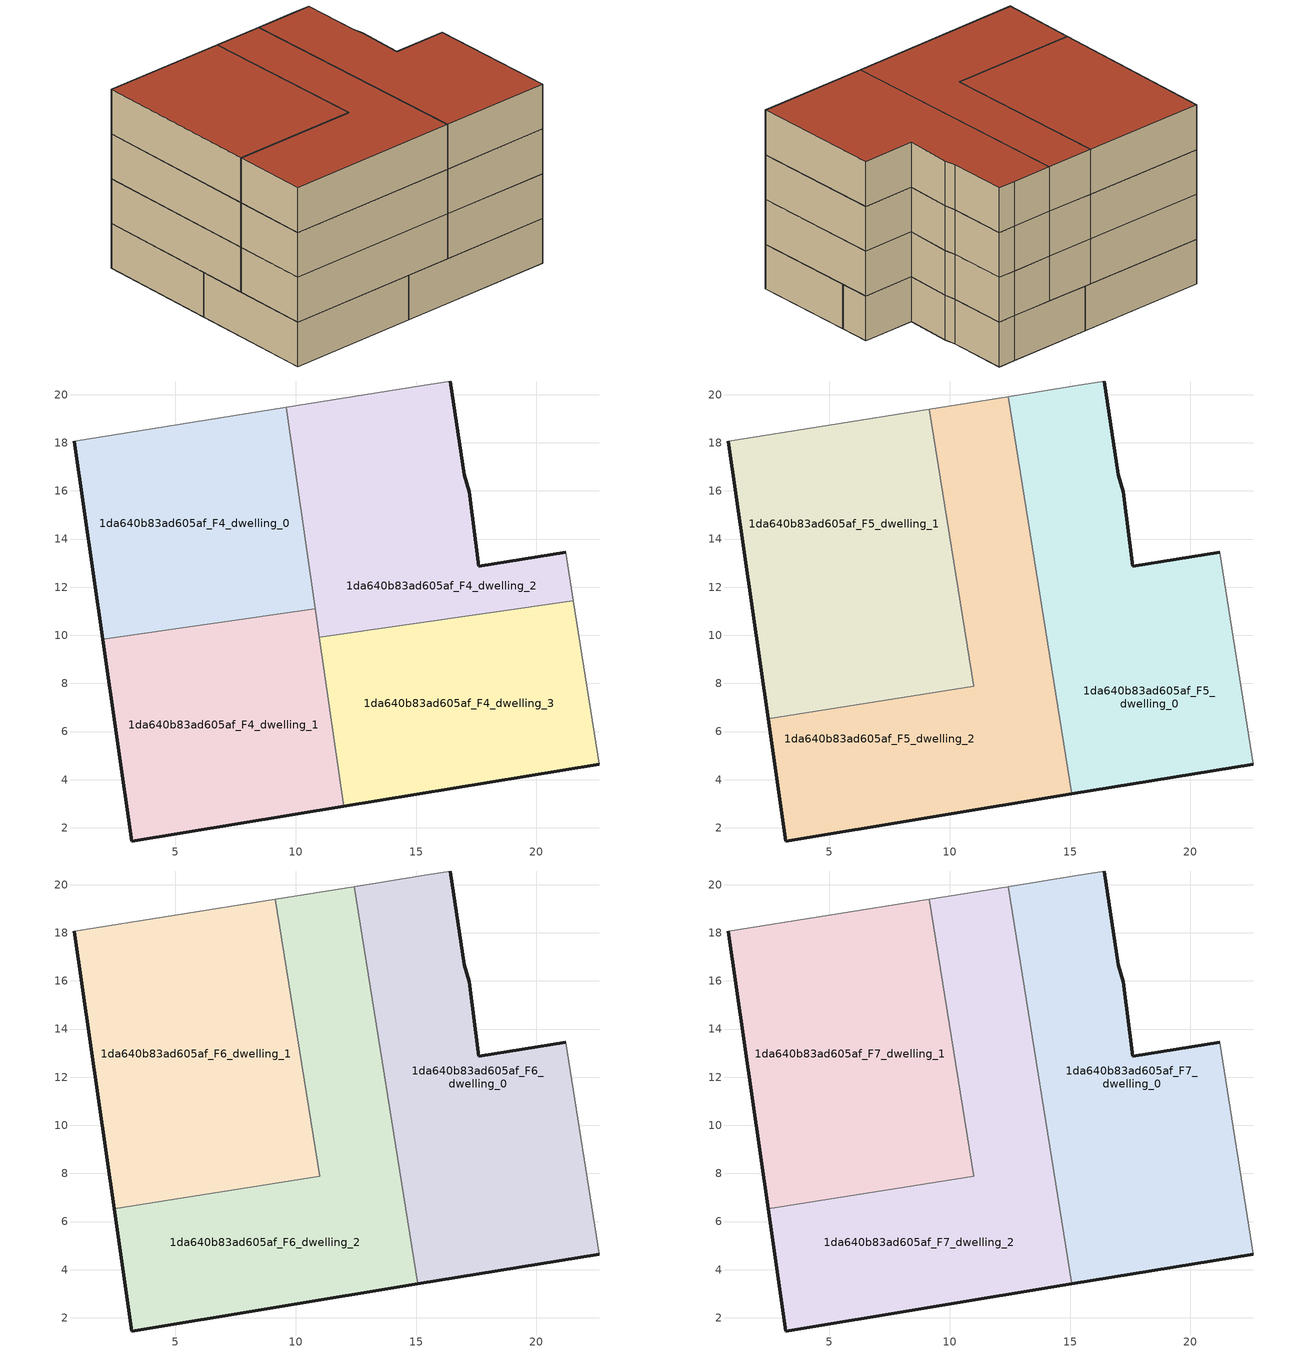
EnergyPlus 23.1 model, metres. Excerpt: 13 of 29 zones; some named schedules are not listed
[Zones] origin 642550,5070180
1da640b83ad605af_F4_dwelling_0
 floor to 1da640b83ad605af_F3_dwelling_0 (EU_floor_Construction): 10.81,11.11 9.61,19.47 0.8,18.07 1.98,9.84 z12
 wall outside (EU_wall_Construction): 1.98,9.84 0.8,18.07 z12:15
 wall adiabatic (EU_wall_Construction): 0.8,18.07 9.61,19.47 z12:15
 wall to 1da640b83ad605af_F4_dwelling_1 (EU_wall_Construction): 10.81,11.11 1.98,9.84 z12:15
 wall to 1da640b83ad605af_F4_dwelling_2 (EU_wall_Construction): 9.61,19.47 10.81,11.11 z12:15
1da640b83ad605af_F4_dwelling_1
 floor to 1da640b83ad605af_F3_dwelling_1 (EU_floor_Construction): 11.99,2.91 10.81,11.11 1.98,9.84 3.19,1.46 z12
 wall outside (EU_wall_Construction): 11.99,2.91 3.19,1.46 1.98,9.84 z12:15
 wall to 1da640b83ad605af_F4_dwelling_3 (EU_wall_Construction): 10.98,9.93 11.99,2.91 z12:15
 wall to 1da640b83ad605af_F4_dwelling_2 (EU_wall_Construction): 10.81,11.11 10.98,9.93 z12:15
1da640b83ad605af_F4_dwelling_2
 floor to 1da640b83ad605af_F3_dwelling_2 (EU_floor_Construction): 21.53,11.44 21.21,13.46 17.61,12.86 17.21,15.96 17.01,16.66 16.41,20.57 15.21,20.37 9.61,19.47 10.98,9.93 z12
 wall outside (EU_wall_Construction): 16.41,20.57 17.01,16.66 17.21,15.96 17.61,12.86 21.21,13.46 z12:15
 wall adiabatic (EU_wall_Construction): 21.21,13.46 21.53,11.44 / 9.61,19.47 15.21,20.37 16.41,20.57 z12:15
 wall to 1da640b83ad605af_F4_dwelling_3 (EU_wall_Construction): 21.53,11.44 10.98,9.93 z12:15
1da640b83ad605af_F4_dwelling_3
 floor to 1da640b83ad605af_F3_dwelling_3 (EU_floor_Construction): 22.61,4.65 21.53,11.44 10.98,9.93 11.99,2.91 z12
 wall outside (EU_wall_Construction): 22.61,4.65 11.99,2.91 z12:15
 wall adiabatic (EU_wall_Construction): 21.53,11.44 22.61,4.65 z12:15
1da640b83ad605af_F5_dwelling_0
 floor to 1da640b83ad605af_F4_dwelling_2 (EU_floor_Construction): 21.53,11.44 21.21,13.46 17.61,12.86 17.21,15.96 17.01,16.66 16.41,20.57 15.21,20.37 12.42,19.92 13.95,10.35 z15
 floor to 1da640b83ad605af_F4_dwelling_3 (EU_floor_Construction): 22.61,4.65 21.53,11.44 13.95,10.35 15.06,3.41 z15
 wall outside (EU_wall_Construction): 16.41,20.57 17.01,16.66 17.21,15.96 17.61,12.86 21.21,13.46 / 22.61,4.65 15.06,3.41 z15:18
 wall adiabatic (EU_wall_Construction): 21.21,13.46 22.61,4.65 / 12.42,19.92 15.21,20.37 16.41,20.57 z15:18
 wall to 1da640b83ad605af_F5_dwelling_2 (EU_wall_Construction): 15.06,3.41 12.42,19.92 z15:18
1da640b83ad605af_F5_dwelling_1
 floor to 1da640b83ad605af_F4_dwelling_0 (EU_floor_Construction): 10.49,11.06 9.15,19.4 0.8,18.07 1.98,9.84 z15
 floor to 1da640b83ad605af_F4_dwelling_1 (EU_floor_Construction): 10.99,7.89 10.49,11.06 1.98,9.84 2.46,6.53 z15
 wall outside (EU_wall_Construction): 2.46,6.53 0.8,18.07 z15:18
 wall adiabatic (EU_wall_Construction): 0.8,18.07 9.15,19.4 z15:18
 wall to 1da640b83ad605af_F5_dwelling_2 (EU_wall_Construction): 9.15,19.4 10.99,7.89 2.46,6.53 z15:18
1da640b83ad605af_F5_dwelling_2
 floor to 1da640b83ad605af_F4_dwelling_0 (EU_floor_Construction): 10.81,11.11 9.61,19.47 9.15,19.4 10.49,11.06 z15
 floor to 1da640b83ad605af_F4_dwelling_1 (EU_floor_Construction): 10.99,7.89 10.99,9.92 10.81,11.11 10.49,11.06 z15; 11.99,2.91 10.99,9.92 10.99,7.89 2.46,6.53 3.19,1.46 z15
 floor to 1da640b83ad605af_F4_dwelling_3 (EU_floor_Construction): 15.06,3.41 13.95,10.35 10.98,9.93 11.99,2.91 z15
 floor to 1da640b83ad605af_F4_dwelling_2 (EU_floor_Construction): 13.95,10.35 12.42,19.92 9.61,19.47 10.98,9.93 z15
 wall outside (EU_wall_Construction): 15.06,3.41 3.19,1.46 2.46,6.53 z15:18
 wall adiabatic (EU_wall_Construction): 9.15,19.4 12.42,19.92 z15:18
1da640b83ad605af_F6_dwelling_0
 floor to 1da640b83ad605af_F5_dwelling_0 (EU_floor_Construction): 22.61,4.65 21.21,13.46 17.61,12.86 17.21,15.96 17.01,16.66 16.41,20.57 15.21,20.37 12.42,19.92 15.06,3.41 z18
 wall outside (EU_wall_Construction): 16.41,20.57 17.01,16.66 17.21,15.96 17.61,12.86 21.21,13.46 / 22.61,4.65 15.06,3.41 z18:21
 wall adiabatic (EU_wall_Construction): 21.21,13.46 22.61,4.65 / 12.42,19.92 15.21,20.37 16.41,20.57 z18:21
 wall to 1da640b83ad605af_F6_dwelling_2 (EU_wall_Construction): 15.06,3.41 12.42,19.92 z18:21
1da640b83ad605af_F6_dwelling_1
 floor to 1da640b83ad605af_F5_dwelling_1 (EU_floor_Construction): 10.99,7.89 9.15,19.4 0.8,18.07 2.46,6.53 z18
 wall outside (EU_wall_Construction): 2.46,6.53 0.8,18.07 z18:21
 wall adiabatic (EU_wall_Construction): 0.8,18.07 9.15,19.4 z18:21
 wall to 1da640b83ad605af_F6_dwelling_2 (EU_wall_Construction): 9.15,19.4 10.99,7.89 2.46,6.53 z18:21
1da640b83ad605af_F6_dwelling_2
 floor to 1da640b83ad605af_F5_dwelling_2 (EU_floor_Construction): 15.06,3.41 12.42,19.92 9.15,19.4 10.99,7.89 2.46,6.53 3.19,1.46 z18
 wall outside (EU_wall_Construction): 15.06,3.41 3.19,1.46 2.46,6.53 z18:21
 wall adiabatic (EU_wall_Construction): 9.15,19.4 12.42,19.92 z18:21
1da640b83ad605af_F7_dwelling_0
 floor to 1da640b83ad605af_F6_dwelling_0 (EU_floor_Construction): 22.61,4.65 21.21,13.46 17.61,12.86 17.21,15.96 17.01,16.66 16.41,20.57 15.21,20.37 12.42,19.92 15.06,3.41 z21
 wall outside (EU_wall_Construction): 16.41,20.57 17.01,16.66 17.21,15.96 17.61,12.86 21.21,13.46 / 22.61,4.65 15.06,3.41 z21:24
 wall adiabatic (EU_wall_Construction): 21.21,13.46 22.61,4.65 / 12.42,19.92 15.21,20.37 16.41,20.57 z21:24
 wall to 1da640b83ad605af_F7_dwelling_2 (EU_wall_Construction): 15.06,3.41 12.42,19.92 z21:24
 roof outside (EU_roof_Construction): 16.41,20.57 17.01,16.66 17.21,15.96 17.61,12.86 21.21,13.46 22.61,4.65 15.06,3.41 12.42,19.92 15.21,20.37 z24
1da640b83ad605af_F7_dwelling_1
 floor to 1da640b83ad605af_F6_dwelling_1 (EU_floor_Construction): 10.99,7.89 9.15,19.4 0.8,18.07 2.46,6.53 z21
 wall outside (EU_wall_Construction): 2.46,6.53 0.8,18.07 z21:24
 wall adiabatic (EU_wall_Construction): 0.8,18.07 9.15,19.4 z21:24
 wall to 1da640b83ad605af_F7_dwelling_2 (EU_wall_Construction): 9.15,19.4 10.99,7.89 2.46,6.53 z21:24
 roof outside (EU_roof_Construction): 9.15,19.4 10.99,7.89 2.46,6.53 0.8,18.07 z24
1da640b83ad605af_F7_dwelling_2
 floor to 1da640b83ad605af_F6_dwelling_2 (EU_floor_Construction): 15.06,3.41 12.42,19.92 9.15,19.4 10.99,7.89 2.46,6.53 3.19,1.46 z21
 wall outside (EU_wall_Construction): 15.06,3.41 3.19,1.46 2.46,6.53 z21:24
 wall adiabatic (EU_wall_Construction): 9.15,19.4 12.42,19.92 z21:24
 roof outside (EU_roof_Construction): 12.42,19.92 15.06,3.41 3.19,1.46 2.46,6.53 10.99,7.89 9.15,19.4 z24
[Building]
EU S2 Campaign: North Axis=0; Terrain=City; Solar Distribution=FullExterior
[Site:Location]
Lyon-Bron: Latitude=45.75; Longitude=5; Time Zone=1; Elevation=198
[SizingPeriod:WeatherFileDays]
AnnualSizingPeriod: Begin Month=1; Begin Day of Month=1; End Month=12; End Day of Month=31; Day of Week for Start Day=Monday; Use Weather File Daylight Saving Period=No; Use Weather File Rain and Snow Indicators=No
[MATERIAL]
EU_InternalMass_Material: Roughness=MediumRough; Thickness=0.1; Conductivity=1; Density=1800; Specific Heat=900; Thermal Absorptance=0.9; Solar Absorptance=0.7; Visible Absorptance=0.7
[MATERIAL:NOMASS] Roughness=MediumRough; Thermal Absorptance=0.9; Solar Absorptance=0.7; Visible Absorptance=0.7
Name | Thermal Resistance
EU_wall_NoMass | 0.776494
EU_roof_NoMass | 0.486893
EU_floor_NoMass | 0.421597
[CONSTRUCTION]
EU_wall_Construction: EU_wall_NoMass
EU_roof_Construction: EU_roof_NoMass
EU_floor_Construction: EU_floor_NoMass
EU_InternalMass_Construction: EU_InternalMass_Material
[ZONE] Type=1; Multiplier=1; Ceiling Height=autocalculate; Floor Area=autocalculate; Part of Total Floor Area=Yes
Name | Volume
1da640b83ad605af_F4_dwelling_0 | 224.292
1da640b83ad605af_F5_dwelling_0 | 299.046
1da640b83ad605af_F6_dwelling_0; 1da640b83ad605af_F7_dwelling_0 | 299.054
1da640b83ad605af_F4_dwelling_1 | 224.264
1da640b83ad605af_F5_dwelling_1 | 299.052
1da640b83ad605af_F6_dwelling_1; 1da640b83ad605af_F7_dwelling_1 | 299.057
1da640b83ad605af_F4_dwelling_2 | 224.29
1da640b83ad605af_F5_dwelling_2 | 299.04
1da640b83ad605af_F6_dwelling_2; 1da640b83ad605af_F7_dwelling_2 | 299.067
1da640b83ad605af_F4_dwelling_3 | 224.294
[INTERNALMASS] Construction=EU_InternalMass_Construction
Name | Zone or ZoneList | Surface Area
1da640b83ad605af_F4_dwelling_0_EU_InternalMass | 1da640b83ad605af_F4_dwelling_0 | 74.7641
1da640b83ad605af_F4_dwelling_1_EU_InternalMass | 1da640b83ad605af_F4_dwelling_1 | 74.7544
1da640b83ad605af_F4_dwelling_2_EU_InternalMass | 1da640b83ad605af_F4_dwelling_2 | 74.7633
1da640b83ad605af_F4_dwelling_3_EU_InternalMass | 1da640b83ad605af_F4_dwelling_3 | 74.7645
1da640b83ad605af_F5_dwelling_0_EU_InternalMass | 1da640b83ad605af_F5_dwelling_0 | 99.6827
1da640b83ad605af_F5_dwelling_1_EU_InternalMass | 1da640b83ad605af_F5_dwelling_1 | 99.685
1da640b83ad605af_F5_dwelling_2_EU_InternalMass | 1da640b83ad605af_F5_dwelling_2 | 99.6886
1da640b83ad605af_F6_dwelling_0_EU_InternalMass | 1da640b83ad605af_F6_dwelling_0 | 99.6827
1da640b83ad605af_F6_dwelling_1_EU_InternalMass | 1da640b83ad605af_F6_dwelling_1 | 99.685
1da640b83ad605af_F6_dwelling_2_EU_InternalMass | 1da640b83ad605af_F6_dwelling_2 | 99.6886
1da640b83ad605af_F7_dwelling_0_EU_InternalMass | 1da640b83ad605af_F7_dwelling_0 | 99.6827
1da640b83ad605af_F7_dwelling_1_EU_InternalMass | 1da640b83ad605af_F7_dwelling_1 | 99.685
1da640b83ad605af_F7_dwelling_2_EU_InternalMass | 1da640b83ad605af_F7_dwelling_2 | 99.6886
[OTHEREQUIPMENT] Fuel Type=Electricity; Design Level Calculation Method=Watts/Area; Power per Zone Floor Area=1; Fraction Latent=0; Fraction Radiant=0; Fraction Lost=0; Carbon Dioxide Generation Rate=0; EndUse Subcategory=EU_Step8_InternalGains
Name | Zone or ZoneList or Space or SpaceList | Schedule
EU_Step8_InternalGain_1da640b83ad605af_F4_dwelling_0_f000 | 1da640b83ad605af_F4_dwelling_0 | EU_Step8_GainSchedule_1da640b83ad605af_F4_dwelling_0_f000
EU_Step8_InternalGain_1da640b83ad605af_F4_dwelling_1_f000 | 1da640b83ad605af_F4_dwelling_1 | EU_Step8_GainSchedule_1da640b83ad605af_F4_dwelling_1_f000
EU_Step8_InternalGain_1da640b83ad605af_F4_dwelling_2_f000 | 1da640b83ad605af_F4_dwelling_2 | EU_Step8_GainSchedule_1da640b83ad605af_F4_dwelling_2_f000
EU_Step8_InternalGain_1da640b83ad605af_F4_dwelling_3_f000 | 1da640b83ad605af_F4_dwelling_3 | EU_Step8_GainSchedule_1da640b83ad605af_F4_dwelling_3_f000
EU_Step8_InternalGain_1da640b83ad605af_F5_dwelling_0_f000 | 1da640b83ad605af_F5_dwelling_0 | EU_Step8_GainSchedule_1da640b83ad605af_F5_dwelling_0_f000
EU_Step8_InternalGain_1da640b83ad605af_F5_dwelling_1_f000 | 1da640b83ad605af_F5_dwelling_1 | EU_Step8_GainSchedule_1da640b83ad605af_F5_dwelling_1_f000
EU_Step8_InternalGain_1da640b83ad605af_F5_dwelling_2_f000 | 1da640b83ad605af_F5_dwelling_2 | EU_Step8_GainSchedule_1da640b83ad605af_F5_dwelling_2_f000
EU_Step8_InternalGain_1da640b83ad605af_F6_dwelling_0_f000 | 1da640b83ad605af_F6_dwelling_0 | EU_Step8_GainSchedule_1da640b83ad605af_F6_dwelling_0_f000
EU_Step8_InternalGain_1da640b83ad605af_F6_dwelling_1_f000 | 1da640b83ad605af_F6_dwelling_1 | EU_Step8_GainSchedule_1da640b83ad605af_F6_dwelling_1_f000
EU_Step8_InternalGain_1da640b83ad605af_F6_dwelling_2_f000 | 1da640b83ad605af_F6_dwelling_2 | EU_Step8_GainSchedule_1da640b83ad605af_F6_dwelling_2_f000
EU_Step8_InternalGain_1da640b83ad605af_F7_dwelling_0_f000 | 1da640b83ad605af_F7_dwelling_0 | EU_Step8_GainSchedule_1da640b83ad605af_F7_dwelling_0_f000
EU_Step8_InternalGain_1da640b83ad605af_F7_dwelling_1_f000 | 1da640b83ad605af_F7_dwelling_1 | EU_Step8_GainSchedule_1da640b83ad605af_F7_dwelling_1_f000
EU_Step8_InternalGain_1da640b83ad605af_F7_dwelling_2_f000 | 1da640b83ad605af_F7_dwelling_2 | EU_Step8_GainSchedule_1da640b83ad605af_F7_dwelling_2_f000
[ZONEVENTILATION:DESIGNFLOWRATE] Schedule=EU_AlwaysOn; Design Flow Rate Calculation Method=AirChanges/Hour; Air Changes per Hour=0.693814; Ventilation Type=Natural; Fan Pressure Rise=0; Fan Total Efficiency=1; Constant Term Coefficient=1; Temperature Term Coefficient=0; Velocity Term Coefficient=0; Velocity Squared Term Coefficient=0; Minimum Indoor Temperature=-100; Maximum Indoor Temperature=100; Delta Temperature=-100; Minimum Outdoor Temperature=-100; Maximum Outdoor Temperature=100; Maximum Wind Speed=40
Name | Zone or ZoneList or Space or SpaceList
EU_ConstantAir_1da640b83ad605af_F4_dwelling_0 | 1da640b83ad605af_F4_dwelling_0
EU_ConstantAir_1da640b83ad605af_F4_dwelling_1 | 1da640b83ad605af_F4_dwelling_1
EU_ConstantAir_1da640b83ad605af_F4_dwelling_2 | 1da640b83ad605af_F4_dwelling_2
EU_ConstantAir_1da640b83ad605af_F4_dwelling_3 | 1da640b83ad605af_F4_dwelling_3
EU_ConstantAir_1da640b83ad605af_F5_dwelling_0 | 1da640b83ad605af_F5_dwelling_0
EU_ConstantAir_1da640b83ad605af_F5_dwelling_1 | 1da640b83ad605af_F5_dwelling_1
EU_ConstantAir_1da640b83ad605af_F5_dwelling_2 | 1da640b83ad605af_F5_dwelling_2
EU_ConstantAir_1da640b83ad605af_F6_dwelling_0 | 1da640b83ad605af_F6_dwelling_0
EU_ConstantAir_1da640b83ad605af_F6_dwelling_1 | 1da640b83ad605af_F6_dwelling_1
EU_ConstantAir_1da640b83ad605af_F6_dwelling_2 | 1da640b83ad605af_F6_dwelling_2
EU_ConstantAir_1da640b83ad605af_F7_dwelling_0 | 1da640b83ad605af_F7_dwelling_0
EU_ConstantAir_1da640b83ad605af_F7_dwelling_1 | 1da640b83ad605af_F7_dwelling_1
EU_ConstantAir_1da640b83ad605af_F7_dwelling_2 | 1da640b83ad605af_F7_dwelling_2
[HVACTEMPLATE:ZONE:IDEALLOADSAIRSYSTEM] System Availability Schedule=EU_AlwaysOn; Maximum Heating Supply Air Temperature=50; Minimum Cooling Supply Air Temperature=13; Maximum Heating Supply Air Humidity Ratio=0.0156; Minimum Cooling Supply Air Humidity Ratio=0.0077; Heating Limit=NoLimit; Cooling Limit=NoLimit; Heating Availability Schedule=EU_AlwaysOn; Cooling Availability Schedule=EU_CoolingOff; Dehumidification Control Type=ConstantSensibleHeatRatio; Cooling Sensible Heat Ratio=0.7; Dehumidification Setpoint=60; Humidification Control Type=None; Humidification Setpoint=30; Outdoor Air Method=None; Outdoor Air Flow Rate per Person=0.00944; Outdoor Air Flow Rate per Zone Floor Area=0; Outdoor Air Flow Rate per Zone=0; Demand Controlled Ventilation Type=None; Outdoor Air Economizer Type=NoEconomizer; Heat Recovery Type=None; Sensible Heat Recovery Effectiveness=0.7; Latent Heat Recovery Effectiveness=0.65
Name | Template Thermostat
1da640b83ad605af_F4_dwelling_0 | EU_HeatOnly_1da640b83ad605af_F4_dwelling_0
1da640b83ad605af_F4_dwelling_1 | EU_HeatOnly_1da640b83ad605af_F4_dwelling_1
1da640b83ad605af_F4_dwelling_2 | EU_HeatOnly_1da640b83ad605af_F4_dwelling_2
1da640b83ad605af_F4_dwelling_3 | EU_HeatOnly_1da640b83ad605af_F4_dwelling_3
1da640b83ad605af_F5_dwelling_0 | EU_HeatOnly_1da640b83ad605af_F5_dwelling_0
1da640b83ad605af_F5_dwelling_1 | EU_HeatOnly_1da640b83ad605af_F5_dwelling_1
1da640b83ad605af_F5_dwelling_2 | EU_HeatOnly_1da640b83ad605af_F5_dwelling_2
1da640b83ad605af_F6_dwelling_0 | EU_HeatOnly_1da640b83ad605af_F6_dwelling_0
1da640b83ad605af_F6_dwelling_1 | EU_HeatOnly_1da640b83ad605af_F6_dwelling_1
1da640b83ad605af_F6_dwelling_2 | EU_HeatOnly_1da640b83ad605af_F6_dwelling_2
1da640b83ad605af_F7_dwelling_0 | EU_HeatOnly_1da640b83ad605af_F7_dwelling_0
1da640b83ad605af_F7_dwelling_1 | EU_HeatOnly_1da640b83ad605af_F7_dwelling_1
1da640b83ad605af_F7_dwelling_2 | EU_HeatOnly_1da640b83ad605af_F7_dwelling_2
[SIZING:ZONE] Zone Cooling Design Supply Air Temperature Input Method=SupplyAirTemperature; Zone Cooling Design Supply Air Temperature=13; Zone Heating Design Supply Air Temperature Input Method=SupplyAirTemperature; Zone Heating Design Supply Air Temperature=50; Zone Cooling Design Supply Air Humidity Ratio=0.008; Zone Heating Design Supply Air Humidity Ratio=0.008; Cooling Design Air Flow Method=DesignDay; Cooling Design Air Flow Rate=0; Cooling Minimum Air Flow per Zone Floor Area=0.000762; Cooling Minimum Air Flow=0; Cooling Minimum Air Flow Fraction=0.2; Heating Design Air Flow Method=DesignDay; Heating Design Air Flow Rate=0; Heating Maximum Air Flow per Zone Floor Area=0.002032; Heating Maximum Air Flow=0.141576; Heating Maximum Air Flow Fraction=0.3; Account for Dedicated Outdoor Air System=No; Dedicated Outdoor Air System Control Strategy=NeutralSupplyAir; Dedicated Outdoor Air Low Setpoint Temperature for Design=autosize; Dedicated Outdoor Air High Setpoint Temperature for Design=autosize; Zone Load Sizing Method=Sensible Load Only No Latent Load; Zone Latent Cooling Design Supply Air Humidity Ratio Input Method=HumidityRatioDifference; Zone Cooling Design Supply Air Humidity Ratio Difference=0.005; Zone Latent Heating Design Supply Air Humidity Ratio Input Method=HumidityRatioDifference; Zone Humidification Design Supply Air Humidity Ratio Difference=0.005
1da640b83ad605af_F4_dwelling_0; 1da640b83ad605af_F4_dwelling_1; 1da640b83ad605af_F4_dwelling_2; 1da640b83ad605af_F4_dwelling_3; 1da640b83ad605af_F5_dwelling_0; 1da640b83ad605af_F5_dwelling_1; 1da640b83ad605af_F5_dwelling_2; 1da640b83ad605af_F6_dwelling_0; 1da640b83ad605af_F6_dwelling_1; 1da640b83ad605af_F6_dwelling_2; 1da640b83ad605af_F7_dwelling_0; 1da640b83ad605af_F7_dwelling_1; 1da640b83ad605af_F7_dwelling_2
[SCHEDULE:FILE] Column Number=1; Rows to Skip at Top=0; Number of Hours of Data=8760; Column Separator=Comma; Interpolate to Timestep=No; Minutes per Item=60; Adjust Schedule for Daylight Savings=Yes
Name | File
EU_Step8_GainSchedule_1da640b83ad605af_F4_dwelling_0_f000 | ../../schedules/1da640b83ad605af/1da640b83ad605af_F4_dwelling_0_f000_gain.csv
EU_Step8_GainSchedule_1da640b83ad605af_F4_dwelling_1_f000 | ../../schedules/1da640b83ad605af/1da640b83ad605af_F4_dwelling_1_f000_gain.csv
EU_Step8_GainSchedule_1da640b83ad605af_F4_dwelling_2_f000 | ../../schedules/1da640b83ad605af/1da640b83ad605af_F4_dwelling_2_f000_gain.csv
EU_Step8_GainSchedule_1da640b83ad605af_F4_dwelling_3_f000 | ../../schedules/1da640b83ad605af/1da640b83ad605af_F4_dwelling_3_f000_gain.csv
